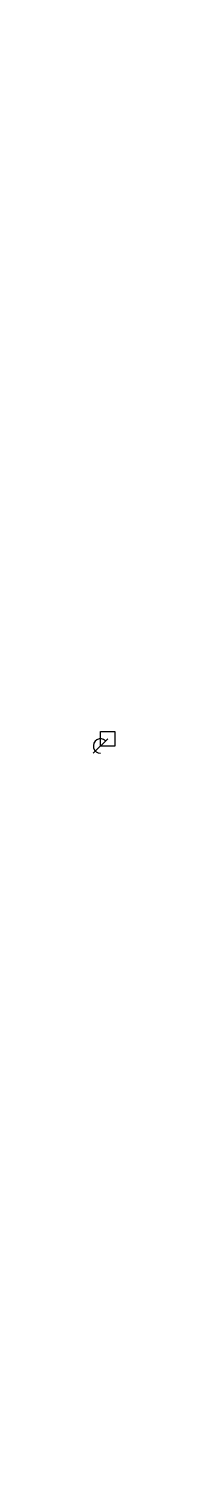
# Model space of a CAD drawing. Header units: millimetres. Extents: x -50 to 50, y -500 to 500.
import ezdxf

# ---------------------------------------------------------------- set-up
doc = ezdxf.new("R2010")
doc.units = ezdxf.units.MM
picture_1 = doc.add_image_def('image1.jpg', size_in_pixel=(260, 260))

msp = doc.modelspace()

# ---------------------------------------------------------------- linework, layer by layer
msp.add_line((-5, -5), (5, 5))
msp.add_arc((0, 0), 5, 45, 270)

# ---------------------------------------------------------------- pictures from other files: only their frames are drawn
image = msp.add_image(picture_1, insert=(0, 0), size_in_units=(10, 10))
image.dxf.flags = 7

doc.saveas('drawing.dxf')
